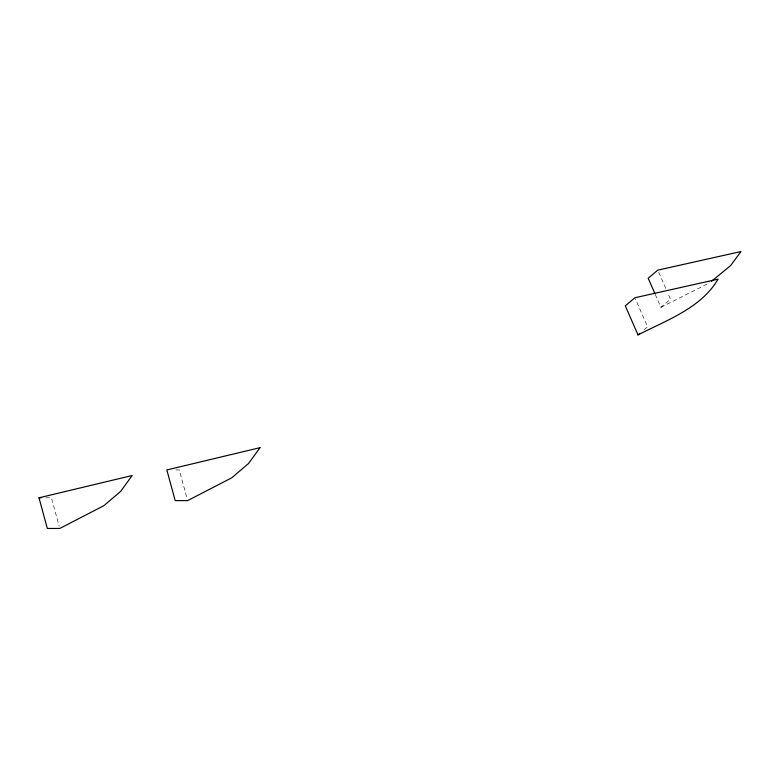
<?xml version="1.0" encoding="UTF-8"?>
<svg xmlns="http://www.w3.org/2000/svg" width="780" height="780" viewBox="0 0 780 780"><rect width="100%" height="100%" fill="white"/><g stroke="black" fill="none" stroke-linecap="round" stroke-linejoin="round"><path stroke-width="0.58" stroke-dasharray="3.9 2.92" d="M655.249 294.392L660.894 307.31L670.478 299.208L667.66 292.753M644.105 329.764L647.585 326.82L635.359 298.837M660.894 307.31L709.742 282.769M175.89 469.95L179.283 469.95L187.307 499.483M45.786 497.796L51.431 497.796L59.153 526.188M658.72 272.298L665.779 288.444"/><path stroke-width="1.17" d="M638.001 334.922C666.695 320.102 700.723 308.422 718.107 279.152L634.891 297.755L625.307 305.857L638.001 334.922L639.746 333.45M711.535 281.287L730.597 265.59L741 251.54L657.784 270.143L648.2 278.245L654.781 293.309M39 497.796L132.191 475.517L120.686 491.351L103.935 505.645L59.777 528.46L47.336 528.46L39 497.796L41.262 497.796M260.032 447.671L248.537 463.505L231.787 477.799L187.619 500.614L175.188 500.624L166.842 469.95L260.032 447.671"/></g></svg>
